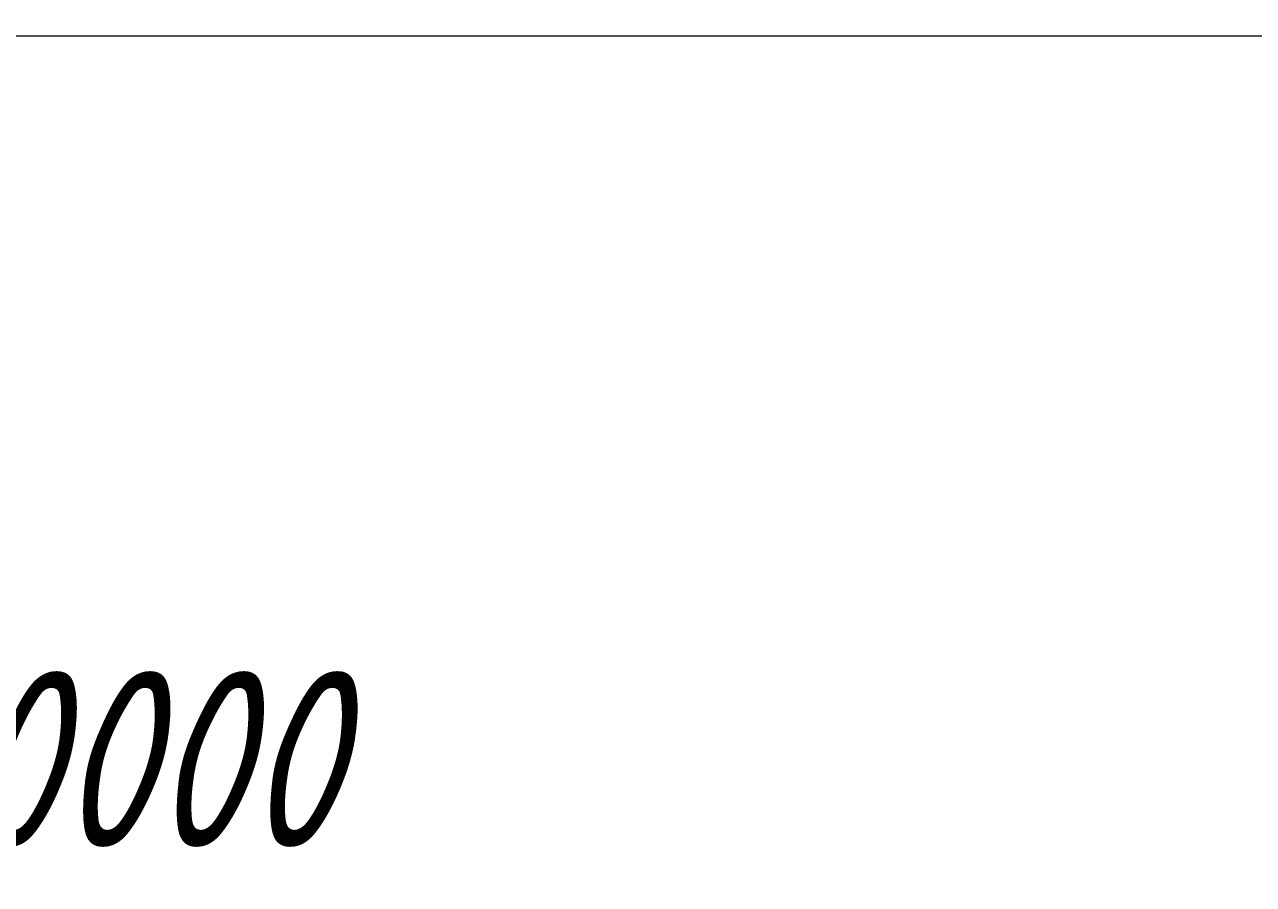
# Model space of a CAD drawing. Header units: millimetres. Extents: x 0 to 594, y 0 to 420.
# Drawn here: x 288.71 to 312.14, y 229.84 to 246.23 of the extents above; entities that cross this region are included whole.
import ezdxf

# ---------------------------------------------------------------- set-up
doc = ezdxf.new("R2010")
doc.units = ezdxf.units.MM
doc.linetypes.add('K5LT32772', pattern=[0])
doc.linetypes.add('K5LT_THIN', pattern=[0])
doc.styles.add('KDIMTEXTSTYLE', font='GOST_AU.SHX', dxfattribs={"width": 0.96, "oblique": 15, "height": 5})
doc.dimstyles.new('KDIMSTYLE (1.00)', dxfattribs={"dimtxt": 5, "dimasz": 1, "dimexe": 2, "dimexo": 0, "dimgap": 1, "dimtad": 1, "dimtxsty": 'KDIMTEXTSTYLE', "dimsah": 1, "dimcen": 0, "dimdle": 1, "dimadec": 0, "dimazin": 0, "dimtfac": 0.667, "dimtmove": 0, "dimatfit": 3, "dimfxl": 1, "dimtvp": 1, "dimtolj": 1, "dimtzin": 0, "dimarcsym": 0})

# ---------------------------------------------------------------- blocks, each defined once
blk = doc.blocks.new('KDIMARROW_01')
blk.add_hatch(color=0).paths.add_polyline_path([(0, 0), (-5, 0.658262491226197), (-4.5, 5.51091059616309e-16), (-5, -0.6582624912261956)])
at = {"color": 0, "linetype": 'K5LT_THIN', "lineweight": 18}
for p, q in [((-4.5, 5.51091059616309e-16), (-5, 0.658262491226197)), ((-5, 0.658262491226197), (0, 0)), ((0, 0), (-5, -0.6582624912261956)), ((-5, -0.6582624912261956), (-4.5, 5.51091059616309e-16)), ((0, 0), (-1, 0))]:
    blk.add_line(p, q, dxfattribs=at)

msp = doc.modelspace()

# ---------------------------------------------------------------- linework, layer by layer
at = {"color": 4, "linetype": 'K5LT32772', "lineweight": 18, "true_color": 0x00ffff}
msp.add_lwpolyline([(82.86162005449546, 246.014928117138), (484.8616200544955, 246.014928117138)], dxfattribs=at)

# ---------------------------------------------------------------- dimensions: what is measured, and where the dimension line sits
at = {"color": 7}
msp.add_linear_dim(base=(82.86162005449546, 231.838619272391), p1=(484.8616200544956, 250.6321554181465), p2=(82.86162005449546, 246.014928117138), location=(283.8616200544955, 231.838619272391), dimstyle='KDIMSTYLE (1.00)', override={"dimexo": 0, "dimpost": '\\H5.0;\\W0.965;\\Q15;<>', "dimblk1": 'KDIMARROW_01', "dimblk2": 'KDIMARROW_01', "dimse1": 0, "dimse2": 0, "dimclrt": 7, "dimtol": 1, "dimtp": 0, "dimtm": 0, "dimtdec": 5, "dimtolj": 1}, dxfattribs=at).render()

doc.saveas('drawing.dxf')
